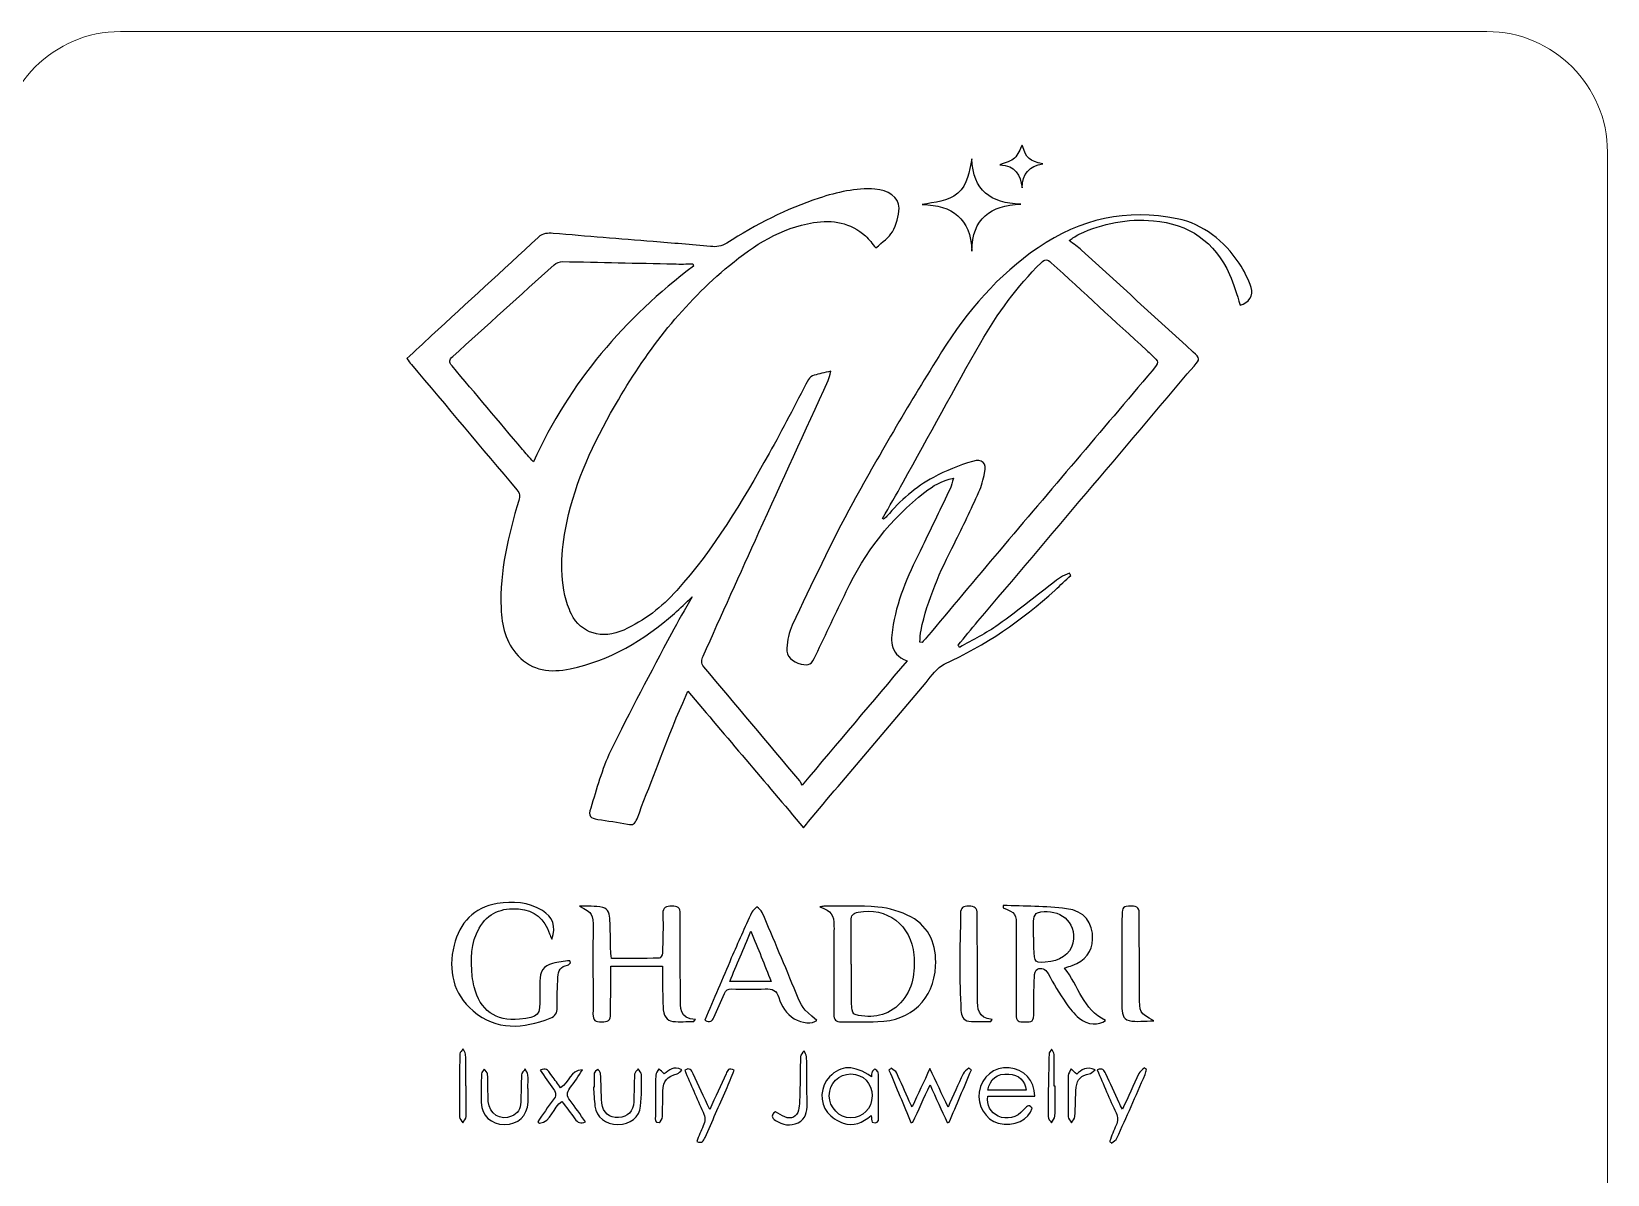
# Model space of a CAD drawing. Header units: millimetres. Extents: x -576 to 618, y 160 to 343.
# Drawn here: x 578.52 to 617.54, y 314.8 to 343.1 of the extents above; entities that cross this region are included whole.
import ezdxf

# ---------------------------------------------------------------- set-up
doc = ezdxf.new("R2010")
doc.units = ezdxf.units.MM
doc.header["$MEASUREMENT"] = 0
doc.layers.add('Layer 1', color=7, linetype='Continuous')

msp = doc.modelspace()

# ---------------------------------------------------------------- linework, layer by layer
at = {"layer": 'Layer 1', "color": 250, "lineweight": 18}
msp.add_open_spline([(580.7217, 343.1001), (580.7217, 343.1001), (614.5517, 343.1001), (614.5517, 343.1001), (616.1957, 343.1001), (617.5367, 341.7591), (617.5367, 340.1151), (617.5367, 340.1151), (617.5367, 306.2851), (617.5367, 306.2851), (617.5367, 304.6411), (616.1957, 303.3001), (614.5517, 303.3001), (614.5517, 303.3001), (580.7217, 303.3001), (580.7217, 303.3001), (579.0777, 303.3001), (577.7367, 304.6411), (577.7367, 306.2851), (577.7367, 306.2851), (577.7367, 340.1151), (577.7367, 340.1151), (577.7367, 341.7591), (579.0777, 343.1001), (580.7217, 343.1001)], degree=3, knots=[0, 0, 0, 0, 0.125, 0.125, 0.125, 0.25, 0.25, 0.25, 0.375, 0.375, 0.375, 0.5, 0.5, 0.5, 0.625, 0.625, 0.625, 0.75, 0.75, 0.75, 0.875, 0.875, 0.875, 1, 1, 1, 1], dxfattribs=at)
at = {"layer": 'Layer 1', "color": 230}
for points, knots in [([(603.0462, 340.2877), (603.1454, 339.9661), (603.2284, 339.8897), (603.5585, 339.8245), (603.2215, 339.7704), (603.0481, 339.5792), (603.0424, 339.2282), (603.005, 339.5511), (602.878, 339.7851), (602.4945, 339.8004), (602.6393, 339.8631), (602.7744, 339.8881), (602.8593, 339.967), (602.9482, 340.0494), (602.9885, 340.1836), (603.0462, 340.2877)], [0, 0, 0, 0, 0.2, 0.2, 0.2, 0.4, 0.4, 0.4, 0.6, 0.6, 0.6, 0.8, 0.8, 0.8, 1, 1, 1, 1]), ([(603.0093, 338.8265), (602.258, 338.7983), (601.814, 338.4745), (601.7991, 337.6657), (601.7722, 338.4783), (601.3223, 338.8021), (600.5719, 338.8136), (600.8823, 338.882), (601.2034, 338.8839), (601.4521, 339.0951), (601.707, 339.3119), (601.726, 339.6279), (601.8006, 339.9459), (601.8265, 339.1678), (602.2649, 338.8449), (603.0093, 338.8265)], [0, 0, 0, 0, 0.2, 0.2, 0.2, 0.4, 0.4, 0.4, 0.6, 0.6, 0.6, 0.8, 0.8, 0.8, 1, 1, 1, 1]), ([(608.4465, 336.3233), (608.357, 336.5854), (608.2911, 336.845), (608.1819, 337.0846), (607.8147, 337.8918), (607.1751, 338.3398), (606.2958, 338.4156), (605.659, 338.4706), (605.0424, 338.3566), (604.4605, 338.0824), (604.4093, 338.0584), (604.3619, 338.0268), (604.3133, 337.9982), (604.2986, 337.9894), (604.2855, 337.9785), (604.2125, 337.9257), (604.3251, 337.8385), (604.4262, 337.7697), (604.5157, 337.6884), (605.4368, 336.8484), (606.3566, 336.0069), (607.2762, 335.1648), (607.4555, 335.0004), (607.4549, 334.9991), (607.302, 334.8184), (605.5189, 332.7118), (603.7351, 330.6054), (601.952, 328.4986), (601.786, 328.3021), (601.6228, 328.1033), (601.458, 327.9058), (601.4709, 327.888), (601.4839, 327.8706), (601.497, 327.8528), (601.8178, 328.0375), (602.1554, 328.1978), (602.4546, 328.4116), (602.9801, 328.7863), (603.4808, 329.1954), (603.995, 329.5853), (604.0587, 329.6337), (604.1438, 329.6537), (604.219, 329.6868), (604.2296, 329.6687), (604.2402, 329.6506), (604.2508, 329.6325), (604.1207, 329.512), (603.991, 329.3913), (603.8605, 329.2708), (603.043, 328.5145), (602.132, 327.9021), (601.1176, 327.4353), (600.937, 327.3523), (600.8072, 327.1464), (600.6693, 326.9838), (599.6974, 325.839), (598.7289, 324.6906), (597.7597, 323.5433), (597.7233, 323.5002), (597.6886, 323.4553), (597.6337, 323.3869), (596.6727, 324.5214), (595.7336, 325.6294), (594.7713, 326.7654), (594.6534, 326.4964), (594.5404, 326.2587), (594.4443, 326.0147), (594.1289, 325.2141), (593.8163, 324.4119), (593.5108, 323.6072), (593.463, 323.4808), (593.4122, 323.444), (593.2767, 323.4734), (593.0337, 323.5261), (592.7857, 323.5551), (592.5398, 323.5938), (592.3469, 323.6241), (592.3008, 323.6687), (592.3642, 323.8709), (592.5123, 324.3455), (592.6393, 324.8346), (592.8546, 325.2796), (593.3302, 326.2631), (593.8524, 327.2247), (594.361, 328.1919), (594.5214, 328.4974), (594.6995, 328.7935), (594.874, 329.1017), (594.7223, 328.9598), (594.5825, 328.8213), (594.4347, 328.6914), (593.6823, 328.0309), (592.845, 327.5257), (591.8527, 327.3196), (591.3754, 327.2203), (590.917, 327.2668), (590.5648, 327.6462), (590.2615, 327.9726), (590.1588, 328.3885), (590.1435, 328.8219), (590.1108, 329.7405), (590.3201, 330.6216), (590.5869, 331.4911), (590.6193, 331.5969), (590.6103, 331.6646), (590.5392, 331.7489), (589.6652, 332.7835), (588.795, 333.8216), (587.9242, 334.8587), (587.8884, 334.9015), (587.8549, 334.9461), (587.8116, 335.001), (588.0209, 335.195), (588.2228, 335.3835), (588.4259, 335.5707), (589.3061, 336.3801), (590.1888, 337.187), (591.0643, 338.0016), (591.1816, 338.1108), (591.302, 338.1111), (591.4387, 338.0999), (592.2627, 338.0328), (593.0868, 337.9666), (593.9108, 337.8989), (594.3847, 337.8603), (594.8587, 337.8225), (595.3317, 337.777), (595.4777, 337.7629), (595.6028, 337.777), (595.7332, 337.8603), (596.4512, 338.3201), (597.2062, 338.7073), (598.0187, 338.9744), (598.4671, 339.1217), (598.9229, 339.2297), (599.4025, 339.1982), (599.7227, 339.177), (599.9972, 338.9985), (599.9978, 338.7279), (599.9988, 338.5308), (599.9288, 338.3161), (599.8322, 338.1411), (599.7517, 337.9954), (599.5873, 337.8959), (599.4247, 337.742), (599.3345, 337.8465), (599.2599, 337.9539), (599.1657, 338.0384), (598.7957, 338.3701), (598.355, 338.445), (597.8789, 338.3682), (597.0721, 338.2388), (596.4125, 337.8125), (595.7991, 337.308), (594.6687, 336.3785), (593.7879, 335.2391), (593.049, 333.9844), (592.5214, 333.0884), (592.0668, 332.1594), (591.8171, 331.1426), (591.6549, 330.4808), (591.5866, 329.8132), (591.7245, 329.1389), (591.7573, 328.98), (591.8144, 328.8219), (591.8858, 328.6755), (592.1189, 328.1994), (592.6493, 328.0393), (593.1832, 328.2818), (593.6908, 328.5123), (594.1248, 328.8478), (594.4958, 329.2608), (595.4147, 330.2846), (596.1092, 331.4615), (596.7804, 332.6518), (597.1195, 333.253), (597.4262, 333.8728), (597.7529, 334.4815), (597.7788, 334.5302), (597.8415, 334.5719), (597.8961, 334.5894), (598.0178, 334.6284), (598.1448, 334.6499), (598.3117, 334.6883), (598.2811, 334.5876), (598.2686, 334.519), (598.2402, 334.4575), (597.6702, 333.2048), (597.0961, 331.9539), (596.5273, 330.7005), (596.064, 329.679), (595.6065, 328.6543), (595.1458, 327.6315), (595.1039, 327.5389), (595.0896, 327.4624), (595.1672, 327.3707), (595.9607, 326.4306), (596.7492, 325.4867), (597.5385, 324.5436), (597.5567, 324.5221), (597.5679, 324.4949), (597.5981, 324.4431), (598.4767, 325.483), (599.3301, 326.4931), (600.1975, 327.5195), (599.727, 327.6977), (599.7981, 328.0702), (599.8552, 328.4172), (599.9698, 329.107), (600.2705, 329.7317), (600.5747, 330.3538), (600.8088, 330.8321), (601.039, 331.3127), (601.2681, 331.7935), (601.2999, 331.8608), (601.3145, 331.9367), (601.3463, 332.0375), (601.0493, 331.985), (600.8374, 331.8478), (600.6372, 331.693), (599.7866, 331.0353), (599.1525, 330.2044), (598.6905, 329.2381), (598.4387, 328.7118), (598.1904, 328.1839), (597.9379, 327.6578), (597.8218, 327.415), (597.7832, 327.3941), (597.5728, 327.4397), (597.3545, 327.4861), (597.1997, 327.6331), (597.2178, 327.8306), (597.2353, 328.0247), (597.2699, 328.2297), (597.3532, 328.4028), (597.8418, 329.4191), (598.3117, 330.4465), (598.8549, 331.4331), (599.551, 332.6983), (600.2843, 333.9451), (601.0506, 335.1691), (601.6792, 336.1732), (602.4496, 337.069), (603.4387, 337.7476), (604.4846, 338.4653), (605.6387, 338.7217), (606.8824, 338.4643), (607.5435, 338.3276), (608.0443, 337.9165), (608.4184, 337.3623), (608.5429, 337.1776), (608.644, 336.9704), (608.7183, 336.7601), (608.7863, 336.567), (608.6515, 336.3766), (608.4465, 336.3233)], [0, 0, 0, 0, 0.0117647, 0.0117647, 0.0117647, 0.0235294, 0.0235294, 0.0235294, 0.0352941, 0.0352941, 0.0352941, 0.0470588, 0.0470588, 0.0470588, 0.0588235, 0.0588235, 0.0588235, 0.0705882, 0.0705882, 0.0705882, 0.0823529, 0.0823529, 0.0823529, 0.0941176, 0.0941176, 0.0941176, 0.1058824, 0.1058824, 0.1058824, 0.1176471, 0.1176471, 0.1176471, 0.1294118, 0.1294118, 0.1294118, 0.1411765, 0.1411765, 0.1411765, 0.1529412, 0.1529412, 0.1529412, 0.1647059, 0.1647059, 0.1647059, 0.1764706, 0.1764706, 0.1764706, 0.1882353, 0.1882353, 0.1882353, 0.2, 0.2, 0.2, 0.2117647, 0.2117647, 0.2117647, 0.2235294, 0.2235294, 0.2235294, 0.2352941, 0.2352941, 0.2352941, 0.2470588, 0.2470588, 0.2470588, 0.2588235, 0.2588235, 0.2588235, 0.2705882, 0.2705882, 0.2705882, 0.2823529, 0.2823529, 0.2823529, 0.2941176, 0.2941176, 0.2941176, 0.3058824, 0.3058824, 0.3058824, 0.3176471, 0.3176471, 0.3176471, 0.3294118, 0.3294118, 0.3294118, 0.3411765, 0.3411765, 0.3411765, 0.3529412, 0.3529412, 0.3529412, 0.3647059, 0.3647059, 0.3647059, 0.3764706, 0.3764706, 0.3764706, 0.3882353, 0.3882353, 0.3882353, 0.4, 0.4, 0.4, 0.4117647, 0.4117647, 0.4117647, 0.4235294, 0.4235294, 0.4235294, 0.4352941, 0.4352941, 0.4352941, 0.4470588, 0.4470588, 0.4470588, 0.4588235, 0.4588235, 0.4588235, 0.4705882, 0.4705882, 0.4705882, 0.4823529, 0.4823529, 0.4823529, 0.4941176, 0.4941176, 0.4941176, 0.5058824, 0.5058824, 0.5058824, 0.5176471, 0.5176471, 0.5176471, 0.5294118, 0.5294118, 0.5294118, 0.5411765, 0.5411765, 0.5411765, 0.5529412, 0.5529412, 0.5529412, 0.5647059, 0.5647059, 0.5647059, 0.5764706, 0.5764706, 0.5764706, 0.5882353, 0.5882353, 0.5882353, 0.6, 0.6, 0.6, 0.6117647, 0.6117647, 0.6117647, 0.6235294, 0.6235294, 0.6235294, 0.6352941, 0.6352941, 0.6352941, 0.6470588, 0.6470588, 0.6470588, 0.6588235, 0.6588235, 0.6588235, 0.6705882, 0.6705882, 0.6705882, 0.6823529, 0.6823529, 0.6823529, 0.6941176, 0.6941176, 0.6941176, 0.7058824, 0.7058824, 0.7058824, 0.7176471, 0.7176471, 0.7176471, 0.7294118, 0.7294118, 0.7294118, 0.7411765, 0.7411765, 0.7411765, 0.7529412, 0.7529412, 0.7529412, 0.7647059, 0.7647059, 0.7647059, 0.7764706, 0.7764706, 0.7764706, 0.7882353, 0.7882353, 0.7882353, 0.8, 0.8, 0.8, 0.8117647, 0.8117647, 0.8117647, 0.8235294, 0.8235294, 0.8235294, 0.8352941, 0.8352941, 0.8352941, 0.8470588, 0.8470588, 0.8470588, 0.8588235, 0.8588235, 0.8588235, 0.8705882, 0.8705882, 0.8705882, 0.8823529, 0.8823529, 0.8823529, 0.8941176, 0.8941176, 0.8941176, 0.9058824, 0.9058824, 0.9058824, 0.9176471, 0.9176471, 0.9176471, 0.9294118, 0.9294118, 0.9294118, 0.9411765, 0.9411765, 0.9411765, 0.9529412, 0.9529412, 0.9529412, 0.9647059, 0.9647059, 0.9647059, 0.9764706, 0.9764706, 0.9764706, 0.9882353, 0.9882353, 0.9882353, 1, 1, 1, 1]), ([(594.9079, 337.294), (594.9079, 337.294), (594.8942, 337.3448), (594.8942, 337.3448), (594.7376, 337.3448), (594.5809, 337.3417), (594.4247, 337.3451), (593.5064, 337.3654), (592.5885, 337.3888), (591.6705, 337.4044), (591.5994, 337.4053), (591.5111, 337.372), (591.4577, 337.3245), (590.6191, 336.5707), (589.7859, 335.8107), (588.9482, 335.0559), (588.8568, 334.9736), (588.8493, 334.9155), (588.9308, 334.82), (589.5142, 334.1339), (590.0927, 333.4434), (590.6736, 332.7551), (590.7563, 332.6571), (590.8421, 332.5619), (590.9454, 332.4443), (591.8465, 334.4253), (593.2056, 336.0003), (594.9079, 337.294)], [0, 0, 0, 0, 0.1111111, 0.1111111, 0.1111111, 0.2222222, 0.2222222, 0.2222222, 0.3333333, 0.3333333, 0.3333333, 0.4444444, 0.4444444, 0.4444444, 0.5555556, 0.5555556, 0.5555556, 0.6666667, 0.6666667, 0.6666667, 0.7777778, 0.7777778, 0.7777778, 0.8888889, 0.8888889, 0.8888889, 1, 1, 1, 1]), ([(599.5903, 331.0456), (599.5981, 331.0394), (599.6063, 331.0331), (599.6141, 331.0269), (599.6415, 331.0503), (599.6724, 331.0706), (599.6955, 331.0977), (600.0259, 331.4846), (600.4044, 331.821), (600.8509, 332.0615), (601.1566, 332.2262), (601.4862, 332.3573), (601.8184, 332.4578), (602.064, 332.5314), (602.1675, 332.4126), (602.1167, 332.1685), (602.0833, 332.0091), (602.0405, 331.8475), (601.9738, 331.6996), (601.7801, 331.2715), (601.5819, 330.8446), (601.3673, 330.4265), (601.0147, 329.7389), (600.7039, 329.0368), (600.5417, 328.2771), (600.5211, 328.1816), (600.5241, 328.0812), (600.5164, 327.9829), (600.5164, 327.9829), (600.57, 327.9732), (600.57, 327.9732), (600.6072, 328.0147), (600.645, 328.0553), (600.6805, 328.0977), (601.2814, 328.8135), (601.8796, 329.532), (602.4833, 330.2453), (603.7429, 331.7323), (605.0056, 333.2166), (606.2661, 334.7027), (606.4436, 334.9117), (606.4415, 334.9136), (606.2434, 335.1005), (606.2063, 335.1354), (606.1691, 335.1704), (606.1317, 335.2048), (605.3426, 335.9286), (604.5526, 336.6509), (603.766, 337.3769), (603.6718, 337.464), (603.6097, 337.4693), (603.5133, 337.3739), (602.9227, 336.7857), (602.4306, 336.1208), (602.0203, 335.4004), (601.3669, 334.254), (600.7385, 333.0933), (600.0983, 331.9395), (599.932, 331.6396), (599.7597, 331.3433), (599.5903, 331.0456)], [0, 0, 0, 0, 0.05, 0.05, 0.05, 0.1, 0.1, 0.1, 0.15, 0.15, 0.15, 0.2, 0.2, 0.2, 0.25, 0.25, 0.25, 0.3, 0.3, 0.3, 0.35, 0.35, 0.35, 0.4, 0.4, 0.4, 0.45, 0.45, 0.45, 0.5, 0.5, 0.5, 0.55, 0.55, 0.55, 0.6, 0.6, 0.6, 0.65, 0.65, 0.65, 0.7, 0.7, 0.7, 0.75, 0.75, 0.75, 0.8, 0.8, 0.8, 0.85, 0.85, 0.85, 0.9, 0.9, 0.9, 0.95, 0.95, 0.95, 1, 1, 1, 1]), ([(591.398, 320.6265), (591.3802, 320.67), (591.3593, 320.7121), (591.3449, 320.7566), (591.2239, 321.1286), (590.9755, 321.3452), (590.5805, 321.3773), (590.1618, 321.4116), (589.8192, 321.2771), (589.6039, 320.9002), (589.3911, 320.5283), (589.3954, 320.1196), (589.4305, 319.7099), (589.4383, 319.6203), (589.4613, 319.5317), (589.4822, 319.444), (589.6174, 318.8684), (590.0126, 318.5875), (590.6026, 318.6465), (591.0778, 318.6946), (591.1172, 318.7389), (591.1072, 319.2122), (591.1047, 319.3367), (591.1028, 319.4616), (591.1044, 319.586), (591.1066, 319.8269), (591.1958, 319.9642), (591.4211, 320.0287), (591.558, 320.0678), (591.7044, 320.0733), (591.8463, 320.0939), (591.8529, 320.0768), (591.8594, 320.0602), (591.866, 320.0431), (591.842, 320.0222), (591.8195, 319.9851), (591.7933, 319.9826), (591.6111, 319.9632), (591.5606, 319.8366), (591.553, 319.6852), (591.5406, 319.4365), (591.53, 319.1869), (591.5353, 318.9376), (591.5381, 318.7966), (591.486, 318.7158), (591.358, 318.6674), (590.6912, 318.4141), (590.0332, 318.3564), (589.4526, 318.8524), (588.9524, 319.2802), (588.8298, 319.8547), (588.9812, 320.4756), (589.1172, 321.0321), (589.4716, 321.4081), (590.051, 321.509), (590.4355, 321.576), (590.8198, 321.5408), (591.1689, 321.3352), (591.4223, 321.1853), (591.5153, 320.938), (591.398, 320.6265)], [0, 0, 0, 0, 0.05, 0.05, 0.05, 0.1, 0.1, 0.1, 0.15, 0.15, 0.15, 0.2, 0.2, 0.2, 0.25, 0.25, 0.25, 0.3, 0.3, 0.3, 0.35, 0.35, 0.35, 0.4, 0.4, 0.4, 0.45, 0.45, 0.45, 0.5, 0.5, 0.5, 0.55, 0.55, 0.55, 0.6, 0.6, 0.6, 0.65, 0.65, 0.65, 0.7, 0.7, 0.7, 0.75, 0.75, 0.75, 0.8, 0.8, 0.8, 0.85, 0.85, 0.85, 0.9, 0.9, 0.9, 0.95, 0.95, 0.95, 1, 1, 1, 1]), ([(594.9177, 318.5875), (594.7436, 318.5875), (594.5686, 318.576), (594.396, 318.5913), (594.2466, 318.6043), (594.1627, 318.7345), (594.1542, 318.9517), (594.1436, 319.2234), (594.1455, 319.4958), (594.1427, 319.7682), (594.1421, 319.829), (594.1427, 319.8899), (594.1427, 319.9601), (594.1427, 319.9601), (592.8625, 319.9601), (592.8625, 319.9601), (592.8625, 319.7494), (592.8638, 319.5466), (592.8622, 319.3442), (592.8606, 319.157), (592.8457, 318.9694), (592.8563, 318.7828), (592.8659, 318.6088), (592.7861, 318.5776), (592.6335, 318.5766), (592.4831, 318.5753), (592.4185, 318.6159), (592.4204, 318.776), (592.4254, 319.2746), (592.4191, 319.7738), (592.4185, 320.2727), (592.4185, 320.4771), (592.4229, 320.6811), (592.4232, 320.8852), (592.4238, 321.2611), (592.4176, 321.2702), (592.0865, 321.4478), (592.2784, 321.439), (592.4746, 321.4518), (592.6609, 321.4147), (592.8073, 321.3853), (592.8354, 321.2312), (592.8413, 321.0977), (592.8519, 320.8596), (592.8516, 320.6215), (592.8581, 320.3835), (592.8603, 320.3108), (592.8697, 320.239), (592.8769, 320.1497), (593.2787, 320.1497), (593.6687, 320.147), (594.0584, 320.1554), (594.0884, 320.156), (594.1402, 320.2369), (594.1417, 320.2818), (594.1517, 320.6047), (594.1599, 320.9282), (594.1515, 321.2509), (594.1468, 321.4243), (594.2338, 321.4437), (594.3717, 321.4437), (594.5087, 321.4437), (594.581, 321.411), (594.5801, 321.2533), (594.5767, 320.5673), (594.5839, 319.8811), (594.5842, 319.1947), (594.5842, 318.9342), (594.5567, 318.6621), (594.9561, 318.6384), (594.9433, 318.6212), (594.9306, 318.6047), (594.9177, 318.5875)], [0, 0, 0, 0, 0.0416667, 0.0416667, 0.0416667, 0.0833333, 0.0833333, 0.0833333, 0.125, 0.125, 0.125, 0.1666667, 0.1666667, 0.1666667, 0.2083333, 0.2083333, 0.2083333, 0.25, 0.25, 0.25, 0.2916667, 0.2916667, 0.2916667, 0.3333333, 0.3333333, 0.3333333, 0.375, 0.375, 0.375, 0.4166667, 0.4166667, 0.4166667, 0.4583333, 0.4583333, 0.4583333, 0.5, 0.5, 0.5, 0.5416667, 0.5416667, 0.5416667, 0.5833333, 0.5833333, 0.5833333, 0.625, 0.625, 0.625, 0.6666667, 0.6666667, 0.6666667, 0.7083333, 0.7083333, 0.7083333, 0.75, 0.75, 0.75, 0.7916667, 0.7916667, 0.7916667, 0.8333333, 0.8333333, 0.8333333, 0.875, 0.875, 0.875, 0.9166667, 0.9166667, 0.9166667, 0.9583333, 0.9583333, 0.9583333, 1, 1, 1, 1]), ([(595.1905, 318.6221), (595.4117, 319.1426), (595.626, 319.653), (595.8457, 320.161), (596.0098, 320.5401), (596.179, 320.9173), (596.352, 321.2924), (596.3771, 321.3467), (596.4363, 321.385), (596.4797, 321.4306), (596.524, 321.3844), (596.5864, 321.346), (596.6101, 321.2908), (596.894, 320.6247), (597.1755, 319.9575), (597.4507, 319.2877), (597.5976, 318.9304), (597.5917, 318.928), (597.9636, 318.6147), (597.8529, 318.5208), (597.5923, 318.5429), (597.4039, 318.6574), (597.203, 318.7791), (597.0862, 318.9666), (597.021, 319.1804), (596.9661, 319.361), (596.8632, 319.4063), (596.6859, 319.3965), (596.4092, 319.3816), (596.1308, 319.3894), (595.8532, 319.3944), (595.7611, 319.3959), (595.7099, 319.366), (595.6741, 319.2789), (595.592, 319.0802), (595.4984, 318.8864), (595.4123, 318.6895), (595.3721, 318.5975), (595.319, 318.5492), (595.1905, 318.6221)], [0, 0, 0, 0, 0.0769231, 0.0769231, 0.0769231, 0.1538462, 0.1538462, 0.1538462, 0.2307692, 0.2307692, 0.2307692, 0.3076923, 0.3076923, 0.3076923, 0.3846154, 0.3846154, 0.3846154, 0.4615385, 0.4615385, 0.4615385, 0.5384615, 0.5384615, 0.5384615, 0.6153846, 0.6153846, 0.6153846, 0.6923077, 0.6923077, 0.6923077, 0.7692308, 0.7692308, 0.7692308, 0.8461538, 0.8461538, 0.8461538, 0.9230769, 0.9230769, 0.9230769, 1, 1, 1, 1]), ([(598.0398, 321.4248), (598.0707, 321.4304), (598.1013, 321.441), (598.1318, 321.4407), (598.5793, 321.4386), (599.0292, 321.4635), (599.4725, 321.4217), (599.7521, 321.3951), (600.0442, 321.3097), (600.2916, 321.1774), (600.7652, 320.925), (600.9293, 320.4704), (600.9022, 319.9583), (600.8582, 319.1337), (600.3, 318.6076), (599.4709, 318.5852), (599.1715, 318.5768), (598.871, 318.5876), (598.5711, 318.5786), (598.4277, 318.5745), (598.3833, 318.6348), (598.3836, 318.7686), (598.3852, 319.3518), (598.3808, 319.9349), (598.3799, 320.5178), (598.3799, 320.6594), (598.3893, 320.8008), (598.3873, 320.9424), (598.3833, 321.2466), (598.3312, 321.3134), (598.0398, 321.4248)], [0, 0, 0, 0, 0.1, 0.1, 0.1, 0.2, 0.2, 0.2, 0.3, 0.3, 0.3, 0.4, 0.4, 0.4, 0.5, 0.5, 0.5, 0.6, 0.6, 0.6, 0.7, 0.7, 0.7, 0.8, 0.8, 0.8, 0.9, 0.9, 0.9, 1, 1, 1, 1]), ([(598.8142, 320.0117), (598.8142, 320.0117), (598.8227, 320.0117), (598.8227, 320.0117), (598.8227, 319.6494), (598.8188, 319.2869), (598.8267, 318.9246), (598.8282, 318.8663), (598.8723, 318.768), (598.9131, 318.758), (599.3362, 318.6569), (599.7262, 318.7181), (600.0358, 319.0498), (600.3509, 319.387), (600.3958, 319.8073), (600.3642, 320.2407), (600.3115, 320.9646), (599.68, 321.4413), (598.9887, 321.295), (598.8607, 321.2681), (598.8082, 321.2176), (598.8114, 321.0819), (598.8202, 320.7252), (598.8142, 320.3686), (598.8142, 320.0117)], [0, 0, 0, 0, 0.125, 0.125, 0.125, 0.25, 0.25, 0.25, 0.375, 0.375, 0.375, 0.5, 0.5, 0.5, 0.625, 0.625, 0.625, 0.75, 0.75, 0.75, 0.875, 0.875, 0.875, 1, 1, 1, 1]), ([(602.2741, 318.5924), (602.0909, 318.5924), (601.9056, 318.5777), (601.7243, 318.5974), (601.5873, 318.612), (601.5355, 318.7353), (601.5306, 318.8616), (601.5162, 319.2408), (601.5015, 319.6199), (601.5006, 319.9989), (601.5, 320.4183), (601.5187, 320.837), (601.519, 321.2564), (601.5193, 321.4124), (601.5902, 321.4457), (601.7281, 321.4432), (601.8651, 321.4408), (601.9359, 321.4071), (601.9353, 321.251), (601.9324, 320.6165), (601.9402, 319.9821), (601.9433, 319.3475), (601.9437, 319.2854), (601.9424, 319.223), (601.9418, 319.1606), (601.939, 318.911), (601.9465, 318.6679), (602.2997, 318.6402), (602.2913, 318.6245), (602.2825, 318.6086), (602.2741, 318.5924)], [0, 0, 0, 0, 0.1, 0.1, 0.1, 0.2, 0.2, 0.2, 0.3, 0.3, 0.3, 0.4, 0.4, 0.4, 0.5, 0.5, 0.5, 0.6, 0.6, 0.6, 0.7, 0.7, 0.7, 0.8, 0.8, 0.8, 0.9, 0.9, 0.9, 1, 1, 1, 1]), ([(602.5761, 321.4631), (603.0994, 321.4394), (603.6267, 321.4482), (604.1446, 321.3823), (604.5921, 321.3253), (604.797, 321.0382), (604.7908, 320.6248), (604.7864, 320.3249), (604.6026, 320.0906), (604.2815, 319.9758), (604.2301, 319.9574), (604.178, 319.9402), (604.0953, 319.9115), (604.446, 319.4719), (604.5505, 318.8744), (605.109, 318.6173), (604.9587, 318.4831), (604.6557, 318.4965), (604.4582, 318.6672), (604.3315, 318.7761), (604.222, 318.9115), (604.1281, 319.0506), (603.9699, 319.285), (603.8216, 319.5271), (603.6862, 319.7754), (603.6198, 319.8971), (603.525, 319.9255), (603.4219, 319.8865), (603.3786, 319.87), (603.3512, 319.763), (603.3486, 319.6956), (603.3368, 319.3789), (603.3284, 319.0613), (603.3337, 318.7445), (603.3374, 318.5486), (603.2098, 318.5873), (603.0947, 318.5789), (602.9655, 318.5699), (602.8962, 318.6005), (602.8978, 318.7521), (602.9037, 319.4656), (602.8999, 320.1795), (602.9015, 320.8931), (602.9025, 321.2616), (602.8925, 321.2797), (602.5727, 321.4057), (602.5739, 321.4248), (602.5748, 321.4441), (602.5761, 321.4631)], [0, 0, 0, 0, 0.0625, 0.0625, 0.0625, 0.125, 0.125, 0.125, 0.1875, 0.1875, 0.1875, 0.25, 0.25, 0.25, 0.3125, 0.3125, 0.3125, 0.375, 0.375, 0.375, 0.4375, 0.4375, 0.4375, 0.5, 0.5, 0.5, 0.5625, 0.5625, 0.5625, 0.625, 0.625, 0.625, 0.6875, 0.6875, 0.6875, 0.75, 0.75, 0.75, 0.8125, 0.8125, 0.8125, 0.875, 0.875, 0.875, 0.9375, 0.9375, 0.9375, 1, 1, 1, 1]), ([(603.3271, 320.6759), (603.3271, 320.6759), (603.3377, 320.6759), (603.3377, 320.6759), (603.3377, 320.5913), (603.3365, 320.5065), (603.338, 320.422), (603.3453, 320.0229), (603.3455, 320.0229), (603.7542, 320.0775), (604.0732, 320.1202), (604.2968, 320.3433), (604.3187, 320.6363), (604.3568, 321.1546), (603.8475, 321.4026), (603.4254, 321.2816), (603.3821, 321.2691), (603.3361, 321.1867), (603.3318, 321.1331), (603.319, 320.9814), (603.3271, 320.8282), (603.3271, 320.6759)], [0, 0, 0, 0, 0.1428571, 0.1428571, 0.1428571, 0.2857143, 0.2857143, 0.2857143, 0.4285714, 0.4285714, 0.4285714, 0.5714286, 0.5714286, 0.5714286, 0.7142857, 0.7142857, 0.7142857, 0.8571429, 0.8571429, 0.8571429, 1, 1, 1, 1]), ([(606.3052, 318.6031), (606.0853, 318.6031), (605.8818, 318.5744), (605.6909, 318.6118), (605.5299, 318.6436), (605.5171, 318.8199), (605.5152, 318.9634), (605.5096, 319.3887), (605.5093, 319.8137), (605.5099, 320.2386), (605.5106, 320.5675), (605.5152, 320.8964), (605.5187, 321.2249), (605.5208, 321.4258), (605.5405, 321.4349), (605.7474, 321.4449), (605.9109, 321.453), (605.947, 321.3809), (605.9461, 321.2327), (605.9433, 320.5697), (605.9517, 319.9063), (605.9517, 319.2434), (605.9517, 318.8084), (605.948, 318.8084), (606.3052, 318.6031)], [0, 0, 0, 0, 0.125, 0.125, 0.125, 0.25, 0.25, 0.25, 0.375, 0.375, 0.375, 0.5, 0.5, 0.5, 0.625, 0.625, 0.625, 0.75, 0.75, 0.75, 0.875, 0.875, 0.875, 1, 1, 1, 1]), ([(596.3324, 320.8237), (596.1455, 320.3825), (595.9786, 319.9879), (595.8073, 319.5828), (595.8073, 319.5828), (596.8313, 319.5828), (596.8313, 319.5828), (596.6663, 319.9931), (596.5093, 320.3838), (596.3324, 320.8237)], [0, 0, 0, 0, 0.3333333, 0.3333333, 0.3333333, 0.6666667, 0.6666667, 0.6666667, 1, 1, 1, 1]), ([(589.2829, 316.9994), (589.2829, 316.7452), (589.2876, 316.4905), (589.2791, 316.2365), (589.2773, 316.1835), (589.2277, 316.1321), (589.1999, 316.0799), (589.1696, 316.1286), (589.1138, 316.1773), (589.1135, 316.2263), (589.111, 316.746), (589.1153, 317.2662), (589.1247, 317.786), (589.1253, 317.8278), (589.1743, 317.869), (589.2011, 317.9101), (589.2242, 317.8665), (589.2664, 317.8235), (589.2676, 317.7794), (589.2738, 317.5196), (589.2705, 317.2593), (589.2705, 316.9994), (589.2705, 316.9994), (589.2829, 316.9994), (589.2829, 316.9994)], [0, 0, 0, 0, 0.125, 0.125, 0.125, 0.25, 0.25, 0.25, 0.375, 0.375, 0.375, 0.5, 0.5, 0.5, 0.625, 0.625, 0.625, 0.75, 0.75, 0.75, 0.875, 0.875, 0.875, 1, 1, 1, 1]), ([(596.9364, 316.3547), (597.0209, 316.3075), (597.0917, 316.2595), (597.1688, 316.2264), (597.3261, 316.1588), (597.4727, 316.2258), (597.5073, 316.3943), (597.5354, 316.5309), (597.5376, 316.6739), (597.5414, 316.8149), (597.5495, 317.1144), (597.5473, 317.4142), (597.5595, 317.7138), (597.5616, 317.7656), (597.6153, 317.8159), (597.6453, 317.8664), (597.6671, 317.8161), (597.7067, 317.7659), (597.708, 317.7154), (597.7164, 317.325), (597.717, 316.9347), (597.7213, 316.544), (597.7236, 316.3534), (597.6876, 316.1768), (597.5008, 316.0826), (597.3051, 315.9844), (597.1167, 316.0308), (596.9379, 316.1413), (596.8319, 316.2071), (596.8281, 316.2742), (596.9364, 316.3547)], [0, 0, 0, 0, 0.1, 0.1, 0.1, 0.2, 0.2, 0.2, 0.3, 0.3, 0.3, 0.4, 0.4, 0.4, 0.5, 0.5, 0.5, 0.6, 0.6, 0.6, 0.7, 0.7, 0.7, 0.8, 0.8, 0.8, 0.9, 0.9, 0.9, 1, 1, 1, 1]), ([(603.8622, 316.9915), (603.8622, 316.7425), (603.8678, 316.4932), (603.8581, 316.2446), (603.8559, 316.1884), (603.801, 316.1344), (603.7705, 316.0792), (603.7411, 316.131), (603.6866, 316.1827), (603.6866, 316.2342), (603.6884, 316.7494), (603.6984, 317.2645), (603.7109, 317.779), (603.7121, 317.8202), (603.7517, 317.8604), (603.7739, 317.901), (603.7963, 317.858), (603.8372, 317.8159), (603.8382, 317.7724), (603.8441, 317.5122), (603.8413, 317.2517), (603.8413, 316.9915), (603.8413, 316.9915), (603.8622, 316.9915), (603.8622, 316.9915)], [0, 0, 0, 0, 0.125, 0.125, 0.125, 0.25, 0.25, 0.25, 0.375, 0.375, 0.375, 0.5, 0.5, 0.5, 0.625, 0.625, 0.625, 0.75, 0.75, 0.75, 0.875, 0.875, 0.875, 1, 1, 1, 1]), ([(590.8159, 316.9272), (590.8159, 316.8142), (590.8218, 316.7004), (590.8149, 316.5881), (590.794, 316.2458), (590.5675, 316.0361), (590.2296, 316.0398), (589.896, 316.0439), (589.6667, 316.2508), (589.6526, 316.5815), (589.6424, 316.8183), (589.6526, 317.0564), (589.662, 317.2939), (589.6636, 317.3338), (589.7051, 317.3721), (589.7285, 317.4111), (589.7572, 317.3705), (589.8084, 317.3313), (589.8105, 317.2892), (589.8231, 317.0636), (589.8146, 316.8364), (589.8296, 316.6108), (589.8505, 316.2973), (590.1291, 316.1235), (590.4043, 316.2433), (590.5541, 316.3085), (590.6305, 316.4261), (590.6343, 316.5883), (590.6402, 316.8149), (590.638, 317.0411), (590.6521, 317.267), (590.6549, 317.3176), (590.7098, 317.365), (590.741, 317.4142), (590.764, 317.3646), (590.8028, 317.317), (590.8071, 317.2661), (590.8175, 317.154), (590.8102, 317.0402), (590.8102, 316.9272), (590.8102, 316.9272), (590.8159, 316.9272), (590.8159, 316.9272)], [0, 0, 0, 0, 0.0714286, 0.0714286, 0.0714286, 0.1428571, 0.1428571, 0.1428571, 0.2142857, 0.2142857, 0.2142857, 0.2857143, 0.2857143, 0.2857143, 0.3571429, 0.3571429, 0.3571429, 0.4285714, 0.4285714, 0.4285714, 0.5, 0.5, 0.5, 0.5714286, 0.5714286, 0.5714286, 0.6428571, 0.6428571, 0.6428571, 0.7142857, 0.7142857, 0.7142857, 0.7857143, 0.7857143, 0.7857143, 0.8571429, 0.8571429, 0.8571429, 0.9285714, 0.9285714, 0.9285714, 1, 1, 1, 1]), ([(592.2351, 316.1048), (592.1138, 316.0524), (592.0401, 316.0817), (591.9749, 316.175), (591.8716, 316.3229), (591.7593, 316.4646), (591.651, 316.6087), (591.4233, 316.4696), (591.4068, 316.1058), (591.0945, 316.0693), (591.08, 316.0814), (591.0657, 316.0936), (591.0517, 316.1054), (591.1793, 316.2868), (591.3004, 316.4733), (591.437, 316.6471), (591.5122, 316.7432), (591.5187, 316.8143), (591.4429, 316.9123), (591.3265, 317.063), (591.2236, 317.2246), (591.1122, 317.3853), (591.272, 317.4284), (591.2716, 317.428), (591.4058, 317.2415), (591.4773, 317.1417), (591.5512, 317.0437), (591.6204, 316.9497), (591.8352, 317.0745), (591.8501, 317.3882), (592.1593, 317.39), (592.0576, 317.2393), (591.9631, 317.0827), (591.8514, 316.9397), (591.764, 316.8278), (591.7628, 316.7416), (591.853, 316.6303), (591.9871, 316.4643), (592.105, 316.2855), (592.2351, 316.1048)], [0, 0, 0, 0, 0.0769231, 0.0769231, 0.0769231, 0.1538462, 0.1538462, 0.1538462, 0.2307692, 0.2307692, 0.2307692, 0.3076923, 0.3076923, 0.3076923, 0.3846154, 0.3846154, 0.3846154, 0.4615385, 0.4615385, 0.4615385, 0.5384615, 0.5384615, 0.5384615, 0.6153846, 0.6153846, 0.6153846, 0.6923077, 0.6923077, 0.6923077, 0.7692308, 0.7692308, 0.7692308, 0.8461538, 0.8461538, 0.8461538, 0.9230769, 0.9230769, 0.9230769, 1, 1, 1, 1]), ([(592.4498, 316.9662), (592.4498, 317.0795), (592.443, 317.1937), (592.4539, 317.306), (592.4573, 317.3428), (592.5078, 317.3752), (592.5366, 317.4096), (592.5618, 317.3734), (592.6068, 317.3382), (592.6093, 317.3004), (592.6242, 317.0576), (592.6215, 316.8133), (592.6411, 316.5706), (592.6601, 316.3357), (592.8267, 316.1971), (593.0504, 316.2087), (593.2801, 316.2202), (593.4208, 316.3628), (593.4305, 316.6014), (593.4392, 316.828), (593.4376, 317.0548), (593.4517, 317.281), (593.4545, 317.3272), (593.5069, 317.3703), (593.5362, 317.4146), (593.5659, 317.3687), (593.6208, 317.3225), (593.6211, 317.2761), (593.6226, 317.0162), (593.6245, 316.7547), (593.6005, 316.4964), (593.5743, 316.2158), (593.3428, 316.0402), (593.0386, 316.0405), (592.7303, 316.0408), (592.5091, 316.2121), (592.4704, 316.4923), (592.4492, 316.6486), (592.4445, 316.8074), (592.4326, 316.9653), (592.4383, 316.9656), (592.4439, 316.9659), (592.4498, 316.9662)], [0, 0, 0, 0, 0.0714286, 0.0714286, 0.0714286, 0.1428571, 0.1428571, 0.1428571, 0.2142857, 0.2142857, 0.2142857, 0.2857143, 0.2857143, 0.2857143, 0.3571429, 0.3571429, 0.3571429, 0.4285714, 0.4285714, 0.4285714, 0.5, 0.5, 0.5, 0.5714286, 0.5714286, 0.5714286, 0.6428571, 0.6428571, 0.6428571, 0.7142857, 0.7142857, 0.7142857, 0.7857143, 0.7857143, 0.7857143, 0.8571429, 0.8571429, 0.8571429, 0.9285714, 0.9285714, 0.9285714, 1, 1, 1, 1]), ([(594.1844, 317.2925), (594.3015, 317.3736), (594.4154, 317.5078), (594.6235, 317.3912), (594.5798, 317.3522), (594.5492, 317.3025), (594.5083, 317.2917), (594.2503, 317.2223), (594.1658, 317.1316), (594.1523, 316.8623), (594.1417, 316.6535), (594.1501, 316.4439), (594.1383, 316.2352), (594.1352, 316.1824), (594.0925, 316.0931), (594.0574, 316.0882), (593.9395, 316.0701), (593.9655, 316.1746), (593.9655, 316.2408), (593.9648, 316.5802), (593.9651, 316.9194), (593.9745, 317.2582), (593.9761, 317.3113), (594.0257, 317.3628), (594.0531, 317.4149), (594.0927, 317.3781), (594.1321, 317.3413), (594.1844, 317.2925)], [0, 0, 0, 0, 0.1111111, 0.1111111, 0.1111111, 0.2222222, 0.2222222, 0.2222222, 0.3333333, 0.3333333, 0.3333333, 0.4444444, 0.4444444, 0.4444444, 0.5555556, 0.5555556, 0.5555556, 0.6666667, 0.6666667, 0.6666667, 0.7777778, 0.7777778, 0.7777778, 0.8888889, 0.8888889, 0.8888889, 1, 1, 1, 1]), ([(595.9153, 317.38), (595.8498, 317.2187), (595.7877, 317.0567), (595.7181, 316.8976), (595.5455, 316.5042), (595.3702, 316.112), (595.1948, 315.7198), (595.1605, 315.6431), (595.1281, 315.556), (594.9892, 315.6184), (595.0426, 315.7482), (595.09, 315.8786), (595.1499, 316.0037), (595.2058, 316.1201), (595.202, 316.2231), (595.1474, 316.3419), (594.9892, 316.6846), (594.8432, 317.0328), (594.6904, 317.3835), (594.8176, 317.4558), (594.8617, 317.385), (594.9022, 317.2961), (595.0329, 317.0097), (595.1658, 316.7242), (595.3116, 316.4091), (595.4544, 316.7242), (595.5839, 317.0106), (595.7144, 317.2964), (595.7503, 317.3744), (595.7849, 317.4596), (595.9153, 317.38)], [0, 0, 0, 0, 0.1, 0.1, 0.1, 0.2, 0.2, 0.2, 0.3, 0.3, 0.3, 0.4, 0.4, 0.4, 0.5, 0.5, 0.5, 0.6, 0.6, 0.6, 0.7, 0.7, 0.7, 0.8, 0.8, 0.8, 0.9, 0.9, 0.9, 1, 1, 1, 1]), ([(599.3155, 317.2208), (599.3202, 317.272), (599.3158, 317.3088), (599.3286, 317.3372), (599.342, 317.3668), (599.3722, 317.3884), (599.3957, 317.4137), (599.4241, 317.3866), (599.4731, 317.3619), (599.478, 317.3307), (599.4915, 317.2473), (599.4874, 317.1616), (599.488, 317.0764), (599.4896, 316.7881), (599.489, 316.4995), (599.4927, 316.2109), (599.4939, 316.0979), (599.4527, 316.052), (599.3301, 316.0948), (599.323, 316.1404), (599.3155, 316.1894), (599.3042, 316.2621), (599.0959, 316.0845), (598.8649, 315.9819), (598.611, 316.0726), (598.4696, 316.1232), (598.3274, 316.2199), (598.2297, 316.3342), (598.0166, 316.5837), (598.0515, 316.9843), (598.278, 317.2205), (598.5573, 317.5126), (598.8786, 317.5169), (599.3155, 317.2208)], [0, 0, 0, 0, 0.0909091, 0.0909091, 0.0909091, 0.1818182, 0.1818182, 0.1818182, 0.2727273, 0.2727273, 0.2727273, 0.3636364, 0.3636364, 0.3636364, 0.4545455, 0.4545455, 0.4545455, 0.5454545, 0.5454545, 0.5454545, 0.6363636, 0.6363636, 0.6363636, 0.7272727, 0.7272727, 0.7272727, 0.8181818, 0.8181818, 0.8181818, 0.9090909, 0.9090909, 0.9090909, 1, 1, 1, 1]), ([(598.8066, 317.2898), (598.5071, 317.2917), (598.2696, 317.0539), (598.2696, 316.7519), (598.27, 316.458), (598.5186, 316.2003), (598.8012, 316.2009), (599.1018, 316.2015), (599.3277, 316.4339), (599.3301, 316.7453), (599.3326, 317.0549), (599.1083, 317.2879), (598.8066, 317.2898)], [0, 0, 0, 0, 0.25, 0.25, 0.25, 0.5, 0.5, 0.5, 0.75, 0.75, 0.75, 1, 1, 1, 1]), ([(600.7643, 317.0238), (600.6117, 316.6875), (600.4766, 316.3908), (600.3418, 316.094), (600.3256, 316.0924), (600.309, 316.0912), (600.2925, 316.09), (600.1116, 316.5218), (599.9302, 316.9533), (599.749, 317.3851), (599.768, 317.4004), (599.7864, 317.416), (599.8052, 317.4317), (599.8507, 317.3927), (599.9153, 317.3627), (599.939, 317.3131), (600.0491, 317.0831), (600.1475, 316.8482), (600.2507, 316.6151), (600.2685, 316.5754), (600.2909, 316.538), (600.3225, 316.4784), (600.4694, 316.7945), (600.6068, 317.0903), (600.7634, 317.4266), (600.9191, 317.0925), (601.0576, 316.7945), (601.2099, 316.4675), (601.3424, 316.7633), (601.4585, 317.0322), (601.5846, 317.2965), (601.611, 317.3521), (601.6757, 317.3889), (601.7225, 317.4344), (601.7446, 317.4191), (601.7664, 317.4035), (601.788, 317.388), (601.6045, 316.9561), (601.4208, 316.5243), (601.2373, 316.0931), (601.2205, 316.0922), (601.2033, 316.0912), (601.1868, 316.0906), (601.051, 316.3901), (600.9153, 316.6896), (600.7643, 317.0238)], [0, 0, 0, 0, 0.0666667, 0.0666667, 0.0666667, 0.1333333, 0.1333333, 0.1333333, 0.2, 0.2, 0.2, 0.2666667, 0.2666667, 0.2666667, 0.3333333, 0.3333333, 0.3333333, 0.4, 0.4, 0.4, 0.4666667, 0.4666667, 0.4666667, 0.5333333, 0.5333333, 0.5333333, 0.6, 0.6, 0.6, 0.6666667, 0.6666667, 0.6666667, 0.7333333, 0.7333333, 0.7333333, 0.8, 0.8, 0.8, 0.8666667, 0.8666667, 0.8666667, 0.9333333, 0.9333333, 0.9333333, 1, 1, 1, 1]), ([(603.3568, 316.7359), (603.3568, 316.7359), (602.1971, 316.7359), (602.1971, 316.7359), (602.1599, 316.5187), (602.2589, 316.3362), (602.4529, 316.2448), (602.6607, 316.1465), (602.9175, 316.2071), (603.0804, 316.3989), (603.1449, 316.475), (603.1974, 316.5646), (603.2966, 316.4414), (603.2223, 316.1643), (602.8479, 315.9668), (602.4529, 316.0729), (602.1452, 316.1556), (601.9222, 316.5187), (601.9799, 316.8423), (602.0488, 317.2274), (602.3459, 317.4682), (602.72, 317.4417), (603.0913, 317.4155), (603.3518, 317.1368), (603.3568, 316.7359)], [0, 0, 0, 0, 0.125, 0.125, 0.125, 0.25, 0.25, 0.25, 0.375, 0.375, 0.375, 0.5, 0.5, 0.5, 0.625, 0.625, 0.625, 0.75, 0.75, 0.75, 0.875, 0.875, 0.875, 1, 1, 1, 1]), ([(603.1428, 316.8907), (603.1265, 317.1143), (602.9543, 317.2741), (602.7166, 317.2887), (602.4305, 317.3069), (602.2463, 317.1686), (602.1955, 316.8907), (602.1955, 316.8907), (603.1428, 316.8907), (603.1428, 316.8907)], [0, 0, 0, 0, 0.3333333, 0.3333333, 0.3333333, 0.6666667, 0.6666667, 0.6666667, 1, 1, 1, 1]), ([(604.4003, 317.2847), (604.511, 317.3866), (604.6324, 317.4896), (604.8552, 317.3895), (604.7894, 317.3452), (604.751, 317.3012), (604.7054, 317.2921), (604.5055, 317.2522), (604.4069, 317.1692), (604.3862, 316.9598), (604.3628, 316.719), (604.3672, 316.4753), (604.3491, 316.2334), (604.345, 316.1811), (604.297, 316.1317), (604.2692, 316.0809), (604.2399, 316.1311), (604.1863, 316.1807), (604.1857, 316.2316), (604.1791, 316.5704), (604.1806, 316.9096), (604.1878, 317.2484), (604.189, 317.3046), (604.2327, 317.3598), (604.2568, 317.4154), (604.3001, 317.376), (604.3429, 317.3368), (604.4003, 317.2847)], [0, 0, 0, 0, 0.1111111, 0.1111111, 0.1111111, 0.2222222, 0.2222222, 0.2222222, 0.3333333, 0.3333333, 0.3333333, 0.4444444, 0.4444444, 0.4444444, 0.5555556, 0.5555556, 0.5555556, 0.6666667, 0.6666667, 0.6666667, 0.7777778, 0.7777778, 0.7777778, 0.8888889, 0.8888889, 0.8888889, 1, 1, 1, 1]), ([(604.9021, 317.3885), (605.0378, 317.4525), (605.0788, 317.3758), (605.1158, 317.2962), (605.2275, 317.0553), (605.3377, 316.8132), (605.4494, 316.572), (605.47, 316.5271), (605.494, 316.484), (605.5296, 316.4141), (605.6709, 316.7264), (605.7976, 317.0154), (605.9343, 317.2993), (605.9614, 317.3552), (606.0275, 317.3923), (606.0759, 317.4379), (606.0912, 317.426), (606.1061, 317.4138), (606.1218, 317.4019), (606.1114, 317.3611), (606.1071, 317.3174), (606.0906, 317.2796), (605.86, 316.7514), (605.6298, 316.2232), (605.3933, 315.6977), (605.3708, 315.6481), (605.3053, 315.6178), (605.2597, 315.5786), (605.2432, 315.5926), (605.2263, 315.6066), (605.2091, 315.6207), (605.2634, 315.7539), (605.3124, 315.8893), (605.3739, 316.0191), (605.4238, 316.1249), (605.4213, 316.2163), (605.3717, 316.3243), (605.2107, 316.6722), (605.0613, 317.0254), (604.9021, 317.3885)], [0, 0, 0, 0, 0.0769231, 0.0769231, 0.0769231, 0.1538462, 0.1538462, 0.1538462, 0.2307692, 0.2307692, 0.2307692, 0.3076923, 0.3076923, 0.3076923, 0.3846154, 0.3846154, 0.3846154, 0.4615385, 0.4615385, 0.4615385, 0.5384615, 0.5384615, 0.5384615, 0.6153846, 0.6153846, 0.6153846, 0.6923077, 0.6923077, 0.6923077, 0.7692308, 0.7692308, 0.7692308, 0.8461538, 0.8461538, 0.8461538, 0.9230769, 0.9230769, 0.9230769, 1, 1, 1, 1])]:
    msp.add_open_spline(points, degree=3, knots=knots, dxfattribs=at)

doc.saveas('drawing.dxf')
